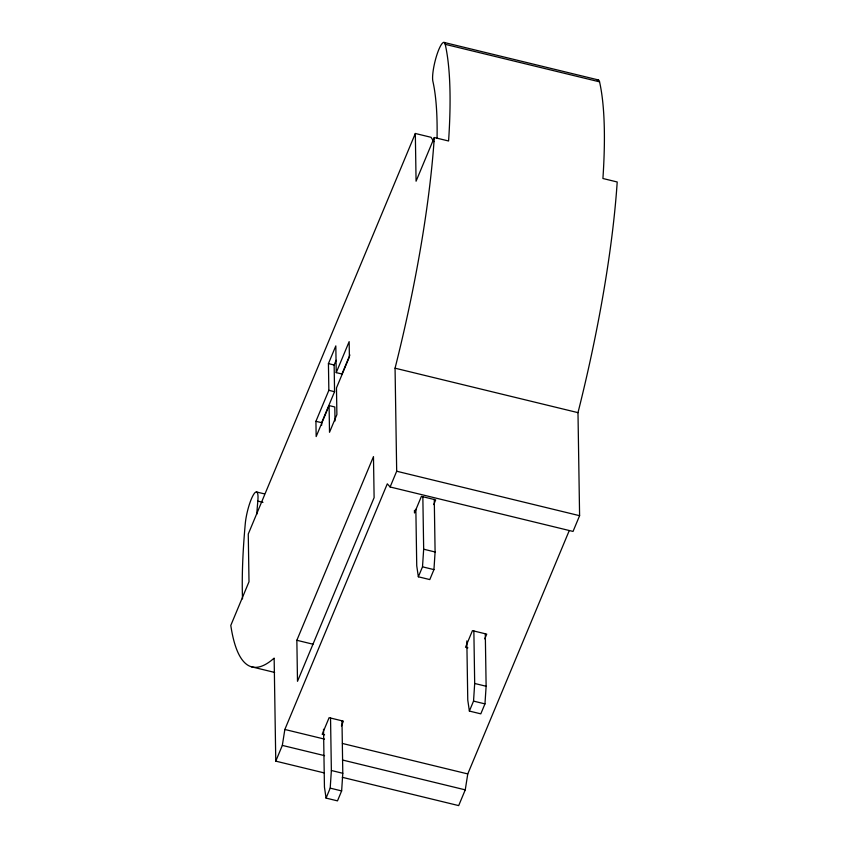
<?xml version="1.0" encoding="UTF-8"?>
<svg xmlns="http://www.w3.org/2000/svg" width="848" height="848" viewBox="0 0 848 848"><rect width="100%" height="100%" fill="white"/><g stroke="black" fill="none" stroke-linecap="round" stroke-linejoin="round"><path stroke-width="1.27" d="M341.977 720.715L342.793 773.281L341.638 790.919L337.483 800.872L326.056 798.095L330.201 788.142L331.367 770.503L330.54 717.938M434.271 499.398L435.098 551.984L433.943 569.612L429.788 579.576L418.35 576.788L422.505 566.835L423.671 549.207L422.845 496.61M485.3 633.689L486.127 686.255L484.961 703.882L480.805 713.846L469.379 711.069L473.534 701.105L474.689 683.477L473.862 630.912M324.371 772.952L275.77 761.144L282.331 745.403L284.843 729.471L387.303 483.826L390.122 486.975L573.036 531.431L579.597 515.69L577.986 412.647A337.907 68.455 -76.3 0 0 617.206 181.981L602.917 178.504A337.907 68.455 -76.3 0 0 599.557 81.843A21.02 4.261 -76.3 0 0 597.236 80.284M342.285 777.309L458.683 805.6L465.255 789.859L467.767 773.927L569.199 530.731M433.869 141.669L431.049 137.302L415.329 133.486L248.263 534.039L249.005 581.749L230.794 625.421A337.907 68.455 -76.3 0 0 274.148 658.09L275.77 761.144M335.024 420.968L334.801 406.976L329.088 405.588L316.166 436.572L315.922 421.308L328.854 390.324L328.43 363.612L335.819 345.899L336.232 372.622L341.945 374.01L349.906 354.941M321.678 425.24L321.646 422.696L334.568 391.712L334.144 365L336.115 360.273M336.232 372.622L349.153 341.638L349.397 356.902L336.476 387.886L336.889 414.598L329.512 432.3L329.088 405.588M599.557 81.843L445.221 44.329A337.907 68.455 -76.3 0 1 448.581 140.991L434.293 137.524L416.071 181.196L415.329 133.486M296.853 640.282L373.47 456.606L374.116 497.628L297.5 681.315L296.853 640.282L313.007 644.215M390.122 486.975L396.684 471.234L395.062 368.191A337.907 68.455 -76.3 0 0 434.293 137.524M341.426 725.899L343.398 721.15L329.109 717.684L322.187 734.283L324.572 734.856M433.731 504.592L435.702 499.854L421.414 496.377L414.492 512.976L414.449 510.337M484.749 638.862L486.731 634.124L472.442 630.647L465.52 647.247L467.895 647.83M443.896 42.4L598.232 79.913M395.062 368.191L577.986 412.647M328.43 363.612L334.144 365M328.854 390.324L334.568 391.712M315.922 421.308L321.646 422.696M396.684 471.234L579.597 515.69M256.499 491.957L264.216 493.833M242.517 598.9A337.907 68.455 -76.3 0 1 245.273 523.693A21.02 4.261 -76.3 0 1 253.096 495.349A21.02 4.261 -76.3 0 1 257.834 501.094L262.975 502.345M423.671 549.207L435.098 551.984M422.505 566.835L433.943 569.612M474.689 683.477L486.127 686.255M473.534 701.105L484.961 703.882M251.591 666.825L274.625 672.422M284.843 729.471L324.498 739.106M342.412 743.463L467.767 773.927M282.331 745.403L324.54 755.653M342.454 760.009L465.255 789.859M331.367 770.503L342.793 773.281M330.201 788.142L341.638 790.919M469.379 711.069L467.767 700.077L466.835 640.929M418.35 576.788L416.739 565.796L415.859 509.288M326.056 798.095L324.445 787.103L323.533 729.259M437.049 138.447A295.857 59.932 -76.3 0 0 432.893 81.376A21.02 4.261 -76.3 0 1 437.102 54.177A21.02 4.261 -76.3 0 1 445.221 44.329M256.753 514.28A295.857 59.932 -76.3 0 1 257.834 501.094"/></g></svg>
